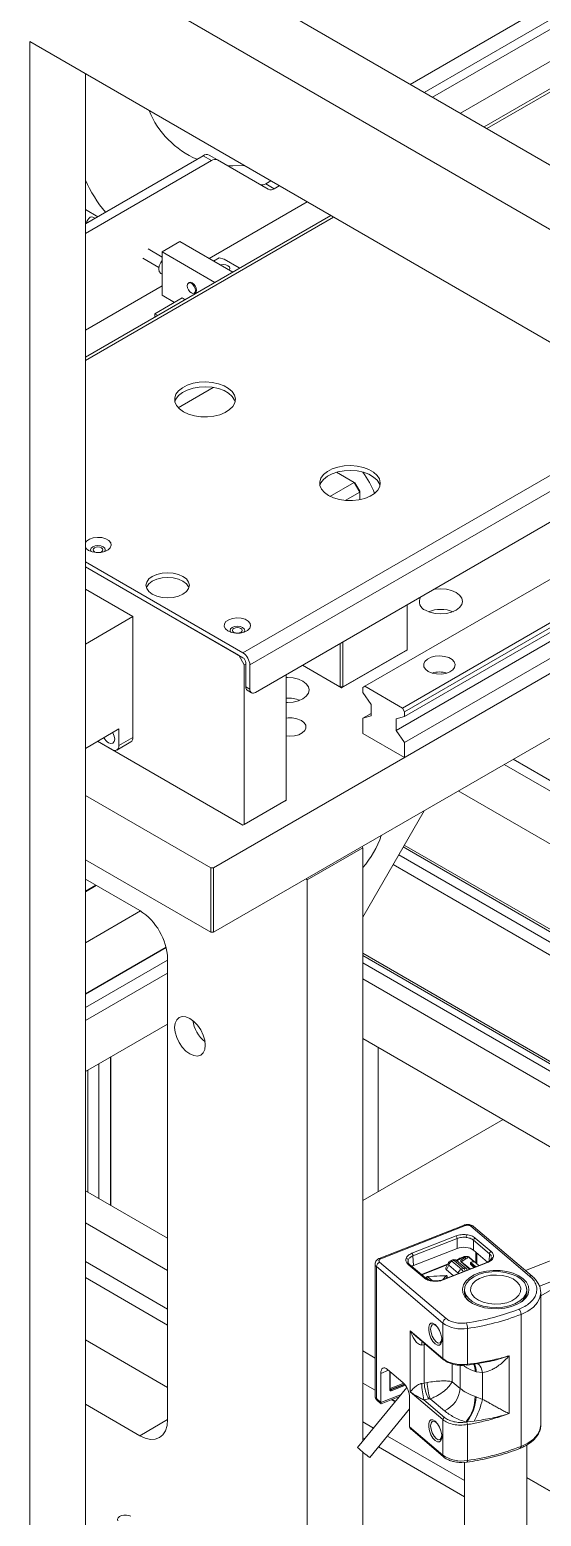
# Model space of a CAD drawing. Header units: millimetres. Extents: x 169 to 14583, y -399 to 10804.
# Drawn here: x 11412.1 to 11541.9, y 7166.1 to 7542.9 of the extents above; entities that cross this region are included whole.
import ezdxf

# ---------------------------------------------------------------- set-up
doc = ezdxf.new("R2010")
doc.units = ezdxf.units.MM
doc.header["$LTSCALE"] = 35

msp = doc.modelspace()

# ---------------------------------------------------------------- linework, layer by layer
at = {"color": 7, "linetype": 'Continuous', "lineweight": 18}
for p, q in [((11708.844, 7622.982), (11527.409, 7518.241)), ((11521.429, 7521.693), (11693.312, 7620.919)), ((11709.576, 7622.559), (11528.141, 7517.819)), ((11426.273, 7576.626), (11718.308, 7408.037)), ((11412.131, 7568.461), (11718.308, 7391.709)), ((11565.927, 7557.996), (11512.236, 7527)), ((11568.048, 7556.771), (11514.357, 7525.776)), ((11508.7, 7529.041), (11536.935, 7545.341)), ((11718.308, 7363.13), (11412.131, 7539.883)), ((11412.131, 7539.883), (11412.131, 7046.945)), ((11426.273, 7531.718), (11426.273, 7055.109)), ((11456.154, 7510.956), (11426.273, 7493.706)), ((11458.275, 7509.731), (11456.154, 7510.956)), ((11457.654, 7511.104), (11459.775, 7509.88)), ((11426.273, 7491.257), (11458.275, 7509.731)), ((11459.775, 7509.88), (11472.675, 7502.43)), ((11473.341, 7504.547), (11472.053, 7503.804)), ((11472.053, 7503.804), (11474.175, 7502.579)), ((11475.462, 7503.322), (11474.175, 7502.579)), ((11457.671, 7484.886), (11482.534, 7499.24)), ((11426.273, 7497.288), (11429.376, 7495.497)), ((11488.514, 7495.788), (11426.273, 7459.857)), ((11489.246, 7495.365), (11426.273, 7459.012)), ((11428.682, 7495.097), (11428.15, 7495.404)), ((11445.719, 7485.262), (11442.151, 7487.321)), ((11450.244, 7489.174), (11445.719, 7486.561)), ((11463.65, 7481.435), (11450.244, 7489.174)), ((11440.801, 7484.983), (11444.9, 7482.617)), ((11445.719, 7486.561), (11445.719, 7475.62)), ((11459.125, 7478.822), (11445.719, 7486.561)), ((11458.802, 7484.233), (11460.214, 7485.049)), ((11460.214, 7485.049), (11461.487, 7484.722)), ((11461.487, 7484.722), (11465.306, 7482.518)), ((11445.367, 7481.134), (11445.719, 7480.932)), ((11465.306, 7482.518), (11465.374, 7482.429)), ((11426.273, 7466.761), (11445.719, 7477.986)), ((11452.605, 7478.797), (11452.393, 7478.675)), ((11453.893, 7476.077), (11454.105, 7476.199)), ((11450.81, 7474.885), (11443.88, 7470.885)), ((11445.719, 7475.62), (11448.9, 7473.783)), ((11451.557, 7474.454), (11450.81, 7474.885)), ((11444.628, 7470.453), (11443.88, 7470.885)), ((11443.88, 7470.885), (11443.88, 7470.021)), ((11458.718, 7452.224), (11449.813, 7447.083)), ((11573.391, 7446.789), (11466.225, 7384.923)), ((11576.927, 7444.748), (11467.993, 7381.861)), ((11583.646, 7440.869), (11469.407, 7374.92)), ((11596.2, 7433.622), (11497.161, 7376.448)), ((11488.299, 7424.606), (11494.438, 7428.15)), ((11489.994, 7430.716), (11494.438, 7428.15)), ((11494.438, 7428.15), (11495.853, 7425.701)), ((11494.645, 7428.031), (11494.438, 7428.15)), ((11494.645, 7428.031), (11495.853, 7425.94)), ((11500.969, 7427.467), (11500.974, 7427.221)), ((11605.746, 7428.111), (11506.707, 7370.937)), ((11606.807, 7427.499), (11507.237, 7370.018)), ((11492.144, 7423.56), (11495.853, 7425.701)), ((11495.853, 7425.94), (11495.853, 7425.701)), ((11495.853, 7425.701), (11495.853, 7423.738)), ((11609.848, 7425.743), (11505.116, 7365.282)), ((11607.868, 7426.886), (11507.237, 7368.793)), ((11613.561, 7423.6), (11507.237, 7362.22)), ((11616.885, 7421.681), (11458.8, 7330.421)), ((11616.885, 7421.681), (11507.237, 7358.382)), ((11631.029, 7413.515), (11458.8, 7314.09)), ((11466.225, 7384.923), (11426.273, 7407.986)), ((11466.225, 7383.698), (11426.273, 7406.762)), ((11426.273, 7406.762), (11465.164, 7384.31)), ((11426.273, 7401.046), (11438.294, 7394.106)), ((11507.873, 7397.127), (11507.873, 7385.691)), ((11426.273, 7387.167), (11438.294, 7394.106)), ((11438.294, 7394.106), (11438.294, 7363.486)), ((11490.903, 7376.303), (11490.903, 7387.33)), ((11491.61, 7376.303), (11491.61, 7387.738)), ((11507.873, 7385.691), (11491.61, 7376.303)), ((11507.873, 7385.691), (11507.52, 7385.487)), ((11466.578, 7381.861), (11465.164, 7384.31)), ((11466.932, 7382.065), (11466.578, 7381.861)), ((11466.578, 7381.861), (11466.578, 7341.442)), ((11466.932, 7376.349), (11466.932, 7382.473)), ((11467.993, 7375.737), (11467.993, 7381.861)), ((11481.352, 7381.816), (11490.903, 7376.303)), ((11481.352, 7381.816), (11491.256, 7376.099)), ((11491.256, 7376.099), (11507.52, 7385.487)), ((11477.185, 7379.411), (11477.185, 7347.565)), ((11466.932, 7376.349), (11467.993, 7375.737)), ((11467.346, 7375.434), (11468.407, 7374.821)), ((11491.61, 7376.303), (11490.903, 7376.303)), ((11490.903, 7376.303), (11491.256, 7376.099)), ((11491.256, 7376.099), (11491.61, 7376.303)), ((11496.63, 7376.141), (11497.161, 7376.448)), ((11496.63, 7374.916), (11496.63, 7376.141)), ((11498.752, 7371.855), (11496.63, 7374.916)), ((11497.161, 7376.448), (11506.707, 7370.937)), ((11498.752, 7368.956), (11498.752, 7371.855)), ((11506.707, 7370.937), (11507.237, 7370.018)), ((11498.752, 7369.568), (11496.63, 7368.343)), ((11496.63, 7368.343), (11498.752, 7368.956)), ((11496.63, 7364.506), (11496.63, 7368.343)), ((11507.237, 7368.793), (11505.116, 7368.181)), ((11505.116, 7368.181), (11505.116, 7365.282)), ((11507.237, 7370.018), (11507.237, 7368.793)), ((11434.759, 7365.689), (11426.273, 7360.722)), ((11434.759, 7365.689), (11434.759, 7361.445)), ((11438.294, 7363.486), (11434.759, 7361.445)), ((11507.237, 7358.382), (11496.63, 7364.506)), ((11505.116, 7365.282), (11507.237, 7362.22)), ((11466.225, 7341.238), (11429.352, 7362.524)), ((11432.991, 7360.424), (11429.353, 7362.524)), ((11434.241, 7360.3), (11437.776, 7362.341)), ((11507.237, 7362.22), (11507.237, 7358.382)), ((11532.54, 7356.659), (11598.736, 7318.444)), ((11534.767, 7357.945), (11598.686, 7321.045)), ((11458.093, 7330.421), (11426.273, 7348.79)), ((11520.872, 7349.923), (11597.531, 7305.669)), ((11476.831, 7347.361), (11466.225, 7341.238)), ((11466.578, 7341.442), (11477.185, 7347.565)), ((11477.185, 7347.565), (11476.831, 7347.361)), ((11512.191, 7344.911), (11496.63, 7317.96)), ((11466.225, 7341.238), (11466.578, 7341.442)), ((11496.63, 7335.52), (11482.488, 7327.356)), ((11496.454, 7335.827), (11496.63, 7335.52)), ((11496.63, 7185.062), (11496.63, 7335.52)), ((11505.747, 7333.75), (11575.695, 7293.369)), ((11506.895, 7335.74), (11577.993, 7294.696)), ((11507.161, 7336.2), (11578.525, 7295.003)), ((11458.093, 7314.09), (11426.273, 7332.459)), ((11458.093, 7330.421), (11458.8, 7330.421)), ((11458.093, 7314.09), (11458.093, 7330.421)), ((11458.8, 7330.421), (11458.8, 7314.09)), ((11504.332, 7331.301), (11573.006, 7291.656)), ((11440.062, 7319.595), (11426.273, 7327.555)), ((11426.273, 7324.512), (11428.909, 7326.034)), ((11426.273, 7324.391), (11429.014, 7325.973)), ((11482.488, 7327.356), (11482.311, 7327.662)), ((11482.488, 7140.271), (11482.488, 7327.356)), ((11426.273, 7311.451), (11440.22, 7319.502)), ((11458.8, 7314.09), (11458.093, 7314.09)), ((11426.273, 7298.509), (11446.725, 7310.316)), ((11426.273, 7298.385), (11446.753, 7310.208)), ((11426.273, 7294.997), (11447.133, 7307.039)), ((11447.133, 7190.582), (11447.133, 7307.348)), ((11496.63, 7308.801), (11571.584, 7265.532)), ((11496.63, 7308.187), (11571.584, 7264.918)), ((11426.273, 7291.732), (11447.133, 7303.774)), ((11496.63, 7306.351), (11571.584, 7263.081)), ((11496.63, 7302.269), (11571.621, 7258.978)), ((11426.273, 7278.789), (11447.133, 7290.831)), ((11496.63, 7287.163), (11573.965, 7242.519)), ((11500.519, 7248.322), (11500.519, 7284.918)), ((11429.703, 7246.62), (11429.703, 7280.769)), ((11432.637, 7244.926), (11432.637, 7282.463)), ((11432.743, 7244.865), (11432.743, 7282.524)), ((11426.874, 7248.253), (11426.874, 7279.136)), ((11532.215, 7266.62), (11496.63, 7246.077)), ((11602.261, 7253.61), (11537.899, 7228.357)), ((11426.273, 7248.6), (11447.133, 7236.558)), ((11541.446, 7224.378), (11603.202, 7248.608)), ((11426.273, 7240.439), (11447.133, 7228.397)), ((11522.323, 7239.869), (11500.82, 7231.432)), ((11501.185, 7231.317), (11522.689, 7239.754)), ((11524.078, 7239.601), (11538.974, 7226.949)), ((11539.621, 7226.894), (11524.725, 7239.547)), ((11520.311, 7237.131), (11509.097, 7232.731)), ((11509.378, 7232.095), (11520.592, 7236.495)), ((11520.592, 7236.495), (11520.571, 7233.972)), ((11524.758, 7236.036), (11524.738, 7233.513)), ((11524.758, 7236.036), (11528.783, 7232.618)), ((11529.197, 7233.178), (11525.172, 7236.596)), ((11509.378, 7232.095), (11509.487, 7229.623)), ((11520.571, 7233.972), (11509.487, 7229.623)), ((11519.426, 7231.055), (11518.896, 7230.848)), ((11521.284, 7231.468), (11520.415, 7230.906)), ((11521.526, 7231.437), (11520.54, 7230.8)), ((11522.232, 7231.843), (11521.31, 7231.481)), ((11522.414, 7231.786), (11521.526, 7231.437)), ((11521.65, 7231.106), (11522.539, 7231.68)), ((11522.763, 7231.32), (11521.874, 7230.745)), ((11522.539, 7231.68), (11522.414, 7231.786)), ((11523.276, 7231.885), (11523.285, 7231.883)), ((11523.285, 7231.883), (11523.286, 7231.883)), ((11524.86, 7230.546), (11523.286, 7231.883)), ((11526.097, 7229.648), (11523.709, 7231.677)), ((11528.265, 7230.517), (11524.738, 7233.513)), ((11525.335, 7233.006), (11525.335, 7230.296)), ((11525.554, 7230.11), (11525.554, 7232.82)), ((11528.783, 7232.618), (11528.7, 7230.759)), ((11529.248, 7231.604), (11529.249, 7231.325)), ((11426.273, 7230.642), (11447.133, 7218.6)), ((11499.747, 7230.023), (11499.747, 7196.545)), ((11500.093, 7229.374), (11516.957, 7215.051)), ((11500.093, 7195.896), (11500.093, 7229.374)), ((11517.784, 7216.192), (11500.92, 7230.515)), ((11508.119, 7230.56), (11508.117, 7230.992)), ((11508.17, 7229.925), (11512.194, 7226.507)), ((11512.518, 7226.48), (11508.493, 7229.898)), ((11518.166, 7229.962), (11511.498, 7227.346)), ((11518.127, 7229.884), (11511.548, 7227.303)), ((11518.09, 7229.81), (11511.597, 7227.262)), ((11528.087, 7230.429), (11516.872, 7226.029)), ((11517.055, 7225.972), (11528.27, 7230.372)), ((11518.367, 7230.364), (11517.713, 7229.059)), ((11518.447, 7229.739), (11517.86, 7228.567)), ((11517.86, 7228.567), (11519.593, 7227.096)), ((11520.853, 7227.696), (11518.447, 7229.739)), ((11519.791, 7230.941), (11519.261, 7230.733)), ((11519.261, 7230.733), (11521.667, 7228.69)), ((11522.197, 7228.898), (11519.791, 7230.941)), ((11522.844, 7228.843), (11520.438, 7230.887)), ((11520.858, 7227.593), (11520.853, 7227.696)), ((11523.728, 7228.719), (11521.585, 7230.538)), ((11521.667, 7228.69), (11522.197, 7228.898)), ((11523.848, 7228.766), (11521.78, 7230.522)), ((11523.935, 7230.275), (11523.935, 7230.03)), ((11525.299, 7229.335), (11524.012, 7230.429)), ((11525.051, 7229.238), (11524.021, 7230.113)), ((11524.021, 7230.113), (11524.021, 7229.868)), ((11524.854, 7229.161), (11524.021, 7229.868)), ((11555.61, 7229.935), (11541.79, 7221.957)), ((11426.273, 7226.559), (11447.133, 7214.517)), ((11512.758, 7226.58), (11512.758, 7226.416)), ((11512.809, 7226.482), (11512.809, 7226.319)), ((11513.375, 7226.002), (11512.809, 7226.482)), ((11517.766, 7227.08), (11513.045, 7226.88)), ((11517.779, 7227.025), (11513.058, 7226.825)), ((11513.058, 7226.825), (11514.287, 7225.781)), ((11516.981, 7226.072), (11517.779, 7227.025)), ((11518.049, 7226.705), (11517.782, 7226.386)), ((11517.986, 7226.466), (11518.049, 7226.541)), ((11518.049, 7226.541), (11518.049, 7226.705)), ((11518.079, 7226.617), (11518.079, 7226.78)), ((11522.459, 7223.534), (11522.459, 7222.439)), ((11538.259, 7222.439), (11538.259, 7223.534)), ((11541.79, 7189.247), (11541.79, 7222.725)), ((11536.81, 7183.778), (11536.81, 7217.256)), ((11516.957, 7206.055), (11508.684, 7213.081)), ((11508.684, 7213.081), (11508.684, 7197.595)), ((11515.266, 7214.346), (11515.642, 7213.952)), ((11516.957, 7215.051), (11516.957, 7206.055)), ((11523.182, 7213.688), (11523.182, 7204.592)), ((11426.273, 7210.787), (11447.133, 7198.745)), ((11510.406, 7211.476), (11517.047, 7205.836)), ((11512.226, 7209.544), (11511.598, 7209.485)), ((11512.254, 7209.907), (11512.226, 7209.544)), ((11512.608, 7209.606), (11512.226, 7209.544)), ((11512.226, 7199.839), (11512.226, 7209.544)), ((11496.63, 7207.984), (11499.747, 7206.184)), ((11517.071, 7205.818), (11517.046, 7205.836)), ((11519.31, 7204.718), (11519.31, 7200.189)), ((11524.931, 7204.632), (11528.161, 7205.23)), ((11533.787, 7206.75), (11533.787, 7192.093)), ((11503.19, 7203.064), (11501.217, 7202.29)), ((11501.217, 7202.29), (11501.217, 7194.941)), ((11506.839, 7199.965), (11502.904, 7203.307)), ((11503.533, 7198.054), (11503.533, 7202.773)), ((11503.621, 7198.15), (11503.621, 7202.698)), ((11521.332, 7204.339), (11521.332, 7198.472)), ((11522.763, 7204.429), (11523.051, 7204.445)), ((11523.127, 7204.378), (11524.923, 7204.622)), ((11525.395, 7202.701), (11525.15, 7202.782)), ((11527.043, 7202.509), (11525.395, 7202.701)), ((11527.043, 7202.509), (11527.043, 7195.692)), ((11507.804, 7198.703), (11495.334, 7183.48)), ((11496.63, 7199.823), (11499.747, 7198.023)), ((11507.038, 7199.778), (11503.621, 7198.438)), ((11507.239, 7199.555), (11503.695, 7198.164)), ((11503.695, 7198.164), (11503.752, 7198.116)), ((11507.282, 7199.502), (11503.752, 7198.116)), ((11507.458, 7199.268), (11503.864, 7197.858)), ((11508.684, 7197.595), (11516.957, 7190.568)), ((11511.598, 7199.711), (11512.226, 7199.839)), ((11512.226, 7199.839), (11512.967, 7199.981)), ((11519.31, 7200.189), (11521.332, 7198.472)), ((11426.273, 7194.459), (11440.062, 7186.499)), ((11501.217, 7194.941), (11500.093, 7195.896)), ((11500.273, 7195.458), (11501.275, 7194.607)), ((11506.383, 7196.968), (11501.217, 7194.941)), ((11501.31, 7194.601), (11505.928, 7196.413)), ((11503.909, 7195.621), (11504.839, 7195.084)), ((11504.06, 7195.68), (11504.921, 7195.183)), ((11508.525, 7188.734), (11508.525, 7196.083)), ((11513.374, 7195.805), (11512.117, 7195.583)), ((11517.356, 7191.133), (11512.117, 7195.583)), ((11513.744, 7195.881), (11513.374, 7195.805)), ((11517.341, 7192.826), (11513.744, 7195.881)), ((11525.15, 7196.456), (11525.395, 7196.374)), ((11525.395, 7196.374), (11527.043, 7195.692)), ((11440.062, 7186.499), (11447.133, 7190.581)), ((11496.63, 7190.026), (11499.391, 7188.432)), ((11498.429, 7180.945), (11508.525, 7193.271)), ((11508.35, 7193.057), (11508.525, 7192.956)), ((11508.431, 7193.157), (11508.525, 7193.103)), ((11515.266, 7189.849), (11515.642, 7189.456)), ((11516.957, 7190.568), (11516.957, 7181.572)), ((11523.051, 7189.973), (11522.763, 7189.943)), ((11524.931, 7190.209), (11523.051, 7189.973)), ((11496.63, 7185.943), (11497.12, 7185.66)), ((11502.901, 7186.406), (11522.459, 7175.115)), ((11516.957, 7181.572), (11508.525, 7188.734)), ((11508.827, 7188.193), (11517.136, 7181.135)), ((11523.182, 7180.209), (11523.182, 7189.305)), ((11496.63, 7132.107), (11496.63, 7182.369)), ((11500.631, 7183.634), (11522.459, 7171.032)), ((11538.259, 7127.624), (11538.259, 7184.141)), ((11521.754, 7179.684), (11523.079, 7179.781)), ((11522.459, 7179.735), (11522.459, 7127.632)), ((11538.259, 7175.937), (11645.123, 7114.246)), ((11538.259, 7175.791), (11718.308, 7071.851))]:
    msp.add_line(p, q, dxfattribs=at)
at = {"color": 7, "linetype": 'Continuous', "lineweight": 18, "flags": 128}
for points in [[(11462.38, 7508.375), (11463.681, 7508.351), (11466.485, 7508.505)], [(11428.15, 7495.404), (11427.841, 7495.464), (11427.475, 7495.337)], [(11445.719, 7484.42), (11445.367, 7483.906), (11444.999, 7483.058), (11444.87, 7482.233), (11444.999, 7481.558), (11445.367, 7481.135), (11445.367, 7481.134)], [(11462.742, 7481.959), (11462.799, 7482.031), (11462.925, 7482.395), (11462.799, 7482.76), (11462.442, 7483.069), (11461.906, 7483.275), (11461.275, 7483.348), (11460.644, 7483.275), (11460.519, 7483.242)], [(11453.143, 7478.601), (11453.549, 7478.273), (11453.893, 7477.809), (11454.123, 7477.279), (11454.204, 7476.764), (11454.123, 7476.341), (11453.893, 7476.077), (11453.549, 7476.01), (11453.143, 7476.151), (11452.737, 7476.479), (11452.393, 7476.943), (11452.163, 7477.473), (11452.083, 7477.988), (11452.163, 7478.41), (11452.393, 7478.675), (11452.737, 7478.742), (11453.143, 7478.601)], [(11453.355, 7478.723), (11452.95, 7478.864), (11452.605, 7478.797)], [(11454.105, 7476.199), (11454.105, 7476.199), (11454.335, 7476.464), (11454.416, 7476.886), (11454.335, 7477.401), (11454.105, 7477.931), (11453.761, 7478.396), (11453.355, 7478.723)], [(11451.163, 7446.031), (11452.461, 7445.429), (11453.953, 7445.002), (11455.569, 7444.77), (11457.233, 7444.744), (11458.868, 7444.925), (11460.398, 7445.305), (11461.75, 7445.865), (11462.862, 7446.581), (11463.681, 7447.418), (11464.17, 7448.337), (11464.305, 7449.295), (11464.081, 7450.247), (11463.506, 7451.149), (11462.61, 7451.959), (11461.432, 7452.639), (11460.029, 7453.156), (11458.466, 7453.488), (11456.817, 7453.618), (11455.157, 7453.54), (11453.565, 7453.258), (11452.116, 7452.784), (11450.877, 7452.143), (11449.905, 7451.362), (11449.247, 7450.479), (11448.934, 7449.535), (11448.979, 7448.574), (11449.38, 7447.641), (11450.12, 7446.78), (11451.163, 7446.031)], [(11464.235, 7448.562), (11464.081, 7449.022), (11463.506, 7449.924), (11462.61, 7450.734), (11461.432, 7451.414), (11460.029, 7451.932), (11458.466, 7452.263), (11456.817, 7452.393), (11455.157, 7452.315), (11453.565, 7452.033), (11452.116, 7451.56), (11450.877, 7450.918), (11449.905, 7450.137), (11449.247, 7449.254), (11448.982, 7448.562)], [(11487.933, 7424.804), (11489.231, 7424.202), (11490.722, 7423.775), (11492.338, 7423.543), (11494.003, 7423.517), (11495.638, 7423.698), (11497.167, 7424.078), (11498.52, 7424.639), (11499.632, 7425.354), (11500.451, 7426.191), (11500.94, 7427.11), (11501.075, 7428.068), (11500.85, 7429.02), (11500.276, 7429.923), (11499.379, 7430.732), (11498.202, 7431.412), (11496.799, 7431.93), (11495.236, 7432.261), (11493.586, 7432.391), (11491.927, 7432.313), (11490.335, 7432.031), (11488.886, 7431.558), (11487.646, 7430.916), (11486.675, 7430.135), (11486.017, 7429.252), (11485.703, 7428.308), (11485.748, 7427.347), (11486.15, 7426.415), (11486.89, 7425.554), (11487.933, 7424.804)], [(11501.004, 7427.335), (11500.85, 7427.796), (11500.276, 7428.698), (11499.379, 7429.508), (11498.202, 7430.187), (11496.799, 7430.705), (11495.236, 7431.036), (11493.586, 7431.166), (11491.927, 7431.088), (11490.335, 7430.806), (11488.886, 7430.333), (11487.646, 7429.691), (11486.675, 7428.91), (11486.017, 7428.027), (11485.751, 7427.335)], [(11427.079, 7410.901), (11427.98, 7410.53), (11429.04, 7410.348), (11430.145, 7410.374), (11431.175, 7410.606), (11432.019, 7411.019), (11432.585, 7411.567), (11432.812, 7412.192), (11432.676, 7412.826), (11432.19, 7413.4), (11431.408, 7413.851), (11430.414, 7414.132), (11429.316, 7414.211), (11428.234, 7414.08), (11427.284, 7413.753), (11426.569, 7413.265), (11426.273, 7412.896)], [(11431.142, 7410.595), (11431.174, 7410.637), (11431.315, 7411.048), (11431.174, 7411.459), (11430.77, 7411.807), (11430.167, 7412.04), (11429.455, 7412.121), (11428.743, 7412.04), (11428.14, 7411.807), (11427.737, 7411.459), (11427.595, 7411.048), (11427.737, 7410.637), (11427.769, 7410.595)], [(11426.273, 7411.65), (11426.437, 7411.421), (11427.079, 7410.901)], [(11429.67, 7410.337), (11429.934, 7410.381), (11430.339, 7410.537), (11430.61, 7410.772), (11430.705, 7411.048), (11430.61, 7411.324), (11430.339, 7411.558), (11429.934, 7411.714), (11429.455, 7411.769), (11428.977, 7411.714), (11428.571, 7411.558), (11428.3, 7411.324), (11428.205, 7411.048), (11428.3, 7410.772), (11428.571, 7410.537), (11428.571, 7410.537)], [(11428.571, 7410.537), (11428.977, 7410.381), (11429.241, 7410.337)], [(11443.244, 7399.822), (11444.383, 7399.318), (11445.709, 7399.001), (11447.133, 7398.892), (11448.556, 7399.001), (11449.883, 7399.318), (11451.022, 7399.822), (11451.896, 7400.48), (11452.445, 7401.246), (11452.633, 7402.067), (11452.445, 7402.889), (11451.896, 7403.655), (11451.022, 7404.313), (11449.883, 7404.817), (11448.556, 7405.134), (11447.133, 7405.243), (11445.709, 7405.134), (11444.383, 7404.817), (11443.244, 7404.313), (11442.37, 7403.655), (11441.82, 7402.889), (11441.633, 7402.067), (11441.82, 7401.246), (11442.37, 7400.48), (11443.244, 7399.822)], [(11452.53, 7401.455), (11452.445, 7401.664), (11451.896, 7402.43), (11451.022, 7403.088), (11449.883, 7403.592), (11448.556, 7403.91), (11447.133, 7404.018), (11445.709, 7403.91), (11444.383, 7403.592), (11443.244, 7403.088), (11442.37, 7402.43), (11441.82, 7401.664), (11441.736, 7401.455)], [(11452.53, 7401.455), (11452.445, 7401.664), (11451.896, 7402.43), (11451.022, 7403.088), (11449.883, 7403.592), (11448.556, 7403.91), (11447.133, 7404.018), (11445.709, 7403.91), (11444.383, 7403.592), (11443.244, 7403.088), (11442.37, 7402.43), (11441.82, 7401.664), (11441.736, 7401.455)], [(11512.54, 7395.733), (11513.679, 7395.229), (11515.006, 7394.911), (11516.429, 7394.803), (11517.853, 7394.911), (11519.179, 7395.229), (11520.318, 7395.733), (11521.192, 7396.391), (11521.742, 7397.157), (11521.929, 7397.978), (11521.742, 7398.8), (11521.192, 7399.566), (11520.318, 7400.223), (11519.179, 7400.728), (11517.853, 7401.045), (11516.429, 7401.153), (11515.006, 7401.045), (11514.499, 7400.951)], [(11462.435, 7390.491), (11463.335, 7390.12), (11464.395, 7389.938), (11465.5, 7389.964), (11466.53, 7390.196), (11467.375, 7390.609), (11467.941, 7391.157), (11468.168, 7391.782), (11468.031, 7392.416), (11467.545, 7392.989), (11466.763, 7393.441), (11465.769, 7393.721), (11464.672, 7393.8), (11463.589, 7393.669), (11462.639, 7393.342), (11461.924, 7392.855), (11461.522, 7392.26), (11461.476, 7391.622), (11461.792, 7391.01), (11462.435, 7390.491)], [(11466.497, 7390.185), (11466.529, 7390.227), (11466.671, 7390.638), (11466.529, 7391.048), (11466.126, 7391.397), (11465.522, 7391.63), (11464.811, 7391.711), (11464.099, 7391.63), (11463.495, 7391.397), (11463.092, 7391.048), (11462.951, 7390.638), (11463.092, 7390.227), (11463.124, 7390.185)], [(11465.025, 7389.927), (11465.289, 7389.971), (11465.694, 7390.127), (11465.965, 7390.361), (11466.061, 7390.638), (11465.965, 7390.914), (11465.694, 7391.148), (11465.289, 7391.304), (11464.811, 7391.359), (11464.332, 7391.304), (11463.927, 7391.148), (11463.656, 7390.914), (11463.561, 7390.638), (11463.656, 7390.361), (11463.927, 7390.127), (11463.927, 7390.127)], [(11463.927, 7390.127), (11464.332, 7389.971), (11464.596, 7389.927)], [(11513.247, 7380.223), (11514.207, 7379.815), (11515.332, 7379.587), (11516.524, 7379.562), (11517.675, 7379.74), (11518.685, 7380.106), (11519.463, 7380.628), (11519.939, 7381.259), (11520.073, 7381.943), (11519.851, 7382.619), (11519.294, 7383.227), (11518.451, 7383.714), (11517.397, 7384.036), (11516.225, 7384.164), (11515.041, 7384.087), (11513.948, 7383.811), (11513.044, 7383.362), (11512.41, 7382.78), (11512.101, 7382.115), (11512.146, 7381.427), (11512.539, 7380.777), (11513.247, 7380.223)], [(11477.185, 7372.359), (11477.538, 7372.352), (11478.962, 7372.46), (11480.288, 7372.777), (11481.428, 7373.282), (11482.302, 7373.94), (11482.851, 7374.705), (11483.038, 7375.527), (11482.851, 7376.349), (11482.302, 7377.115), (11481.428, 7377.772), (11480.288, 7378.277), (11478.962, 7378.594), (11477.538, 7378.702), (11477.185, 7378.696)], [(11481.074, 7367.771), (11481.782, 7367.217), (11482.176, 7366.568), (11482.22, 7365.88), (11481.912, 7365.215), (11481.277, 7364.632), (11480.374, 7364.183), (11479.281, 7363.908), (11478.096, 7363.831), (11477.185, 7363.912)], [(11432.116, 7362.143), (11432.725, 7361.931), (11433.241, 7362.031), (11433.586, 7362.428), (11433.707, 7363.062), (11433.586, 7363.834), (11433.241, 7364.63), (11433.165, 7364.756)], [(11448.901, 7289.996), (11449.033, 7288.758), (11449.422, 7287.45), (11450.04, 7286.163), (11450.845, 7284.985), (11451.783, 7283.994), (11452.79, 7283.26), (11453.796, 7282.832), (11454.734, 7282.739), (11455.54, 7282.988), (11456.158, 7283.561), (11456.546, 7284.42), (11456.679, 7285.506), (11456.546, 7286.745), (11456.158, 7288.052), (11455.54, 7289.339), (11454.734, 7290.518), (11453.796, 7291.508), (11452.79, 7292.242), (11451.783, 7292.67), (11450.845, 7292.763), (11450.04, 7292.514), (11449.422, 7291.941), (11449.033, 7291.082), (11448.901, 7289.996)], [(11520.853, 7227.696), (11520.976, 7227.669), (11521.03, 7227.66)], [(11537.348, 7226.276), (11538.183, 7225.377), (11538.676, 7224.398), (11538.805, 7223.381), (11538.566, 7222.371), (11537.967, 7221.411), (11537.036, 7220.544), (11535.814, 7219.808), (11534.353, 7219.235), (11532.717, 7218.85), (11530.979, 7218.669), (11529.213, 7218.701), (11527.497, 7218.944), (11525.907, 7219.388), (11524.511, 7220.013), (11523.371, 7220.792), (11522.536, 7221.691), (11522.043, 7222.67), (11521.913, 7223.687), (11522.153, 7224.697), (11522.751, 7225.657), (11523.682, 7226.524), (11524.905, 7227.26), (11526.366, 7227.833), (11528.002, 7228.218), (11529.74, 7228.399), (11531.506, 7228.367), (11533.221, 7228.124), (11534.812, 7227.68), (11536.208, 7227.055), (11537.348, 7226.276)], [(11533.8, 7219.429), (11535.248, 7219.952), (11536.468, 7220.642), (11537.402, 7221.468), (11538.007, 7222.39), (11538.254, 7223.366), (11538.132, 7224.349), (11537.647, 7225.295), (11536.82, 7226.158), (11535.692, 7226.899), (11534.315, 7227.482), (11532.752, 7227.88), (11531.078, 7228.076), (11529.37, 7228.059), (11527.708, 7227.83), (11526.17, 7227.4), (11524.828, 7226.79), (11523.745, 7226.028), (11522.971, 7225.148), (11522.542, 7224.194), (11522.48, 7223.208), (11522.785, 7222.238), (11523.445, 7221.328), (11524.428, 7220.522), (11525.688, 7219.856), (11527.167, 7219.362), (11528.795, 7219.064), (11530.496, 7218.974), (11532.191, 7219.098), (11533.8, 7219.429)], [(11514.487, 7225.747), (11514.483, 7225.747), (11514.468, 7225.734), (11514.45, 7225.705), (11514.433, 7225.658)], [(11518.049, 7226.705), (11518.074, 7226.748), (11518.079, 7226.78)], [(11518.079, 7226.617), (11518.074, 7226.584), (11518.049, 7226.541)], [(11533.147, 7220.208), (11534.444, 7220.69), (11535.505, 7221.337), (11536.266, 7222.112), (11536.684, 7222.969), (11536.735, 7223.859), (11536.414, 7224.73), (11535.743, 7225.532), (11534.758, 7226.218), (11533.517, 7226.747), (11532.093, 7227.09), (11530.569, 7227.227), (11529.032, 7227.148), (11527.572, 7226.86), (11526.274, 7226.378), (11525.214, 7225.731), (11524.453, 7224.956), (11524.035, 7224.099), (11523.984, 7223.209), (11524.304, 7222.337), (11524.976, 7221.536), (11525.961, 7220.85), (11527.201, 7220.32), (11528.625, 7219.977), (11530.15, 7219.841), (11531.687, 7219.92), (11533.147, 7220.208)], [(11536.81, 7217.256), (11538.527, 7218.092), (11539.93, 7219.105), (11540.965, 7220.256), (11541.593, 7221.501), (11541.79, 7222.725)], [(11541.79, 7222.725), (11541.789, 7222.792), (11541.782, 7222.964)], [(11515.017, 7214.656), (11515.594, 7214.019), (11516.101, 7213.163), (11516.478, 7212.191), (11516.678, 7211.222), (11516.678, 7210.371), (11516.478, 7209.742), (11516.101, 7209.41), (11515.594, 7209.415), (11515.017, 7209.757), (11514.441, 7210.395), (11513.933, 7211.251), (11513.557, 7212.223), (11513.357, 7213.192), (11513.357, 7214.043), (11513.557, 7214.672), (11513.933, 7215.004), (11514.441, 7214.999), (11515.017, 7214.656)], [(11516.662, 7211.352), (11516.671, 7211.111), (11516.564, 7210.42), (11516.26, 7210.017), (11515.804, 7209.962), (11515.266, 7210.263), (11514.728, 7210.875), (11514.272, 7211.705), (11513.968, 7212.626), (11513.861, 7213.498), (11513.968, 7214.188), (11514.272, 7214.592), (11514.728, 7214.647), (11515.266, 7214.346), (11515.266, 7214.346)], [(11527.043, 7202.509), (11526.872, 7203.134), (11526.662, 7203.676), (11526.419, 7204.123), (11526.148, 7204.463), (11525.856, 7204.688), (11525.551, 7204.793), (11525.486, 7204.799)], [(11502.904, 7203.307), (11502.575, 7203.54), (11502.258, 7203.669), (11501.967, 7203.69), (11501.711, 7203.603), (11501.502, 7203.409), (11501.346, 7203.118), (11501.25, 7202.74), (11501.217, 7202.29)], [(11523.182, 7204.592), (11523.177, 7204.52), (11523.168, 7204.461), (11523.155, 7204.416), (11523.138, 7204.387), (11523.119, 7204.375), (11523.097, 7204.382), (11523.074, 7204.405), (11523.051, 7204.445)], [(11447.133, 7190.582), (11446.997, 7189.068), (11446.595, 7187.768), (11445.941, 7186.734), (11445.062, 7186.004), (11443.99, 7185.607), (11442.768, 7185.558), (11441.441, 7185.86), (11440.062, 7186.499)], [(11515.017, 7190.16), (11515.594, 7189.523), (11516.101, 7188.666), (11516.478, 7187.695), (11516.678, 7186.725), (11516.678, 7185.875), (11516.478, 7185.245), (11516.101, 7184.913), (11515.594, 7184.919), (11515.017, 7185.261), (11514.441, 7185.899), (11513.933, 7186.755), (11513.557, 7187.726), (11513.357, 7188.696), (11513.357, 7189.547), (11513.557, 7190.176), (11513.933, 7190.508), (11514.441, 7190.502), (11515.017, 7190.16)], [(11516.662, 7186.856), (11516.671, 7186.615), (11516.564, 7185.924), (11516.26, 7185.521), (11515.804, 7185.465), (11515.266, 7185.767), (11514.728, 7186.379), (11514.272, 7187.209), (11513.968, 7188.13), (11513.861, 7189.002), (11513.968, 7189.692), (11514.272, 7190.096), (11514.728, 7190.151), (11515.266, 7189.849), (11515.266, 7189.849)], [(11541.79, 7189.247), (11541.593, 7188.022), (11540.965, 7186.777), (11539.93, 7185.627), (11538.527, 7184.614), (11536.81, 7183.778)], [(11437.81, 7166.063), (11437.28, 7166.282), (11436.657, 7166.392), (11436.006, 7166.379), (11435.396, 7166.247), (11434.892, 7166.008), (11434.548, 7165.689), (11434.4, 7165.322), (11434.464, 7164.948)]]:
    msp.add_lwpolyline(points, dxfattribs=at)
at = {"color": 7, "linetype": 'Continuous', "lineweight": 18}
for centre, radius, start, end in [((11463.633, 7531.101), 22.93, 202.30711, 246.71046), ((11457.032, 7509.729), 1.509, 65.68605, 125.61817), ((11459.154, 7508.505), 1.509, 65.68605, 125.61817), ((11460.201, 7520.225), 37.291, 204.51972, 219.26267), ((11471.174, 7505.03), 1.509, 245.68605, 305.61817), ((11473.296, 7503.805), 1.509, 245.68605, 305.61817), ((11428.62, 7493.567), 2.108, 122.87742, 172.12952), ((11475.771, 7415.742), 25.723, 21.94262, 35.6701), ((11513.353, 7397.954), 2.365, 151.23202, 249.91286), ((11516.429, 7387.246), 8.7, 68.9509, 111.0491), ((11464.154, 7381.686), 3.842, 2.60548, 57.39452), ((11465.397, 7382.403), 1.537, 2.60548, 57.39452), ((11516.076, 7373.492), 6.594, 73.5275, 106.4725), ((11467.912, 7376.241), 0.986, 173.70115, 234.98667), ((11468.855, 7375.597), 0.873, 170.78596, 309.20329), ((11477.588, 7364.831), 8.648, 69.1744, 92.67476), ((11478.242, 7362.253), 6.203, 62.83197, 99.80949), ((11433.96, 7365.019), 3.417, 207.41753, 237.34167), ((11437.069, 7363.351), 1.232, 305.01333, 6.29885), ((11433.681, 7361.27), 1.092, 230.79671, 9.21404), ((11478.937, 7346.139), 23.618, 318.51758, 341.49687), ((11431.781, 7306.649), 15.368, 2.60548, 57.39452), ((11462.082, 7293.115), 8.698, 188.93214, 231.06248), ((11522.412, 7239.51), 0.369, 41.37433, 103.85248), ((11524.357, 7239.049), 0.619, 53.57016, 116.82867), ((11519.655, 7236.461), 0.938, 2.07364, 45.57953), ((11525.447, 7236.753), 2.607, 164.59482, 179.64932), ((11525.425, 7235.977), 0.67, 112.2497, 174.85984), ((11500.908, 7231.073), 0.37, 41.40806, 103.59918), ((11507.598, 7230.915), 0.525, 8.40747, 86.91647), ((11508.44, 7232.061), 0.938, 2.07364, 45.57953), ((11519.791, 7230.124), 1, 49.65612, 111.42298), ((11519.515, 7230.699), 0.367, 41.18528, 104.04153), ((11521.783, 7230.803), 0.33, 113.69456, 233.24899), ((11521.435, 7230.722), 0.44, 3.02228, 60.66403), ((11522.276, 7231.664), 0.185, 41.37433, 103.85248), ((11523.012, 7230.384), 1.524, 79.99844, 113.08547), ((11522.323, 7231.296), 0.44, 3.02228, 60.66403), ((11523.088, 7230.938), 0.965, 49.98168, 78.20232), ((11529.45, 7232.558), 0.67, 112.2497, 174.85984), ((11529.651, 7231.268), 0.406, 77.3177, 171.967), ((11500.587, 7230.054), 0.84, 182.14026, 234.00596), ((11501.422, 7229.281), 1.332, 112.13559, 175.99328), ((11508.308, 7229.643), 0.315, 52.82288, 116.15017), ((11518.951, 7230.121), 0.632, 157.3562, 217.17001), ((11519.261, 7229.917), 1, 111.42298, 153.40644), ((11519.791, 7229.468), 1.371, 112.73473, 168.6205), ((11518.981, 7230.477), 0.38, 42.37851, 102.8483), ((11520.07, 7230.386), 0.621, 53.68323, 116.7156), ((11522.197, 7227.425), 1.371, 112.73473, 168.6205), ((11521.669, 7230.373), 0.186, 53.57016, 116.82867), ((11520.531, 7227.479), 1.661, 20.95903, 46.82182), ((11521.98, 7230.537), 0.233, 116.98151, 176.4596), ((11522.476, 7228.343), 0.621, 53.68323, 116.7156), ((11521.06, 7227.687), 1.661, 20.95903, 46.82182), ((11522.197, 7228.081), 1, 23.38847, 49.65612), ((11524.145, 7230.038), 0.21, 182.10184, 234.00843), ((11524.133, 7230.274), 0.197, 128.20126, 235.23275), ((11524.585, 7229.141), 1.431, 78.95751, 107.56217), ((11528.131, 7230.249), 0.185, 41.51495, 103.71186), ((11512.333, 7226.222), 0.317, 54.21653, 116.05839), ((11513.058, 7226.58), 0.3, 92.42885, 180), ((11512.883, 7226.584), 0.126, 182.02127, 234.089), ((11512.883, 7226.421), 0.126, 182.02127, 234.089), ((11513.208, 7226.455), 0.4, 112.13559, 175.99328), ((11512.969, 7226.833), 0.0887, 354.59392, 31.54382), ((11516.916, 7225.849), 0.185, 41.49067, 103.89665), ((11517.779, 7226.78), 0.3, 0, 92.42885), ((11517.691, 7227.033), 0.0887, 354.59392, 31.54382), ((11517.686, 7226.673), 0.364, 5.0268, 75.24773), ((11525.973, 7223.261), 3.552, 166.80691, 244.82914), ((11534.615, 7223.314), 3.668, 295.11069, 11.90661), ((11539.253, 7226.38), 0.634, 54.84014, 116.08338), ((11518.286, 7214.958), 1.332, 112.13559, 175.99328), ((11514.63, 7274.151), 61.065, 278.05118, 291.29842), ((11534.952, 7217.212), 1.859, 1.38562, 46.00017), ((11521.69, 7221.769), 8.218, 234.83631, 280.46597), ((11519.182, 7213.682), 4.001, 0.08715, 20.21145), ((11517.653, 7209.373), 6.056, 170.31579, 178.94019), ((11517.232, 7206.04), 0.276, 176.94957, 227.61082), ((11521.763, 7203.033), 3.396, 355.75348, 26.68002), ((11522.302, 7202.918), 3.101, 355.98406, 33.50625), ((11503.507, 7198.167), 0.115, 283.27062, 351.67975), ((11503.91, 7198.396), 0.316, 203.80611, 227.23492), ((11503.696, 7198.227), 0.124, 233.38884, 296.84218), ((11503.634, 7198.309), 0.157, 265.69549, 292.88166), ((11503.49, 7197.849), 0.375, 1.35103, 45.60975), ((11502.909, 7195.951), 5.618, 1.35103, 45.60975), ((11535.734, 7200.649), 24.154, 182.2261, 192.10738), ((11521.396, 7200.267), 9.179, 182.67144, 209.08398), ((11527.292, 7200.573), 14.338, 182.36958, 199.10285), ((11514.681, 7198.94), 6.667, 293.51282, 355.97776), ((11500.587, 7196.576), 0.84, 182.10184, 234.00843), ((11500.643, 7195.866), 0.551, 176.88715, 227.75381), ((11514.997, 7196.483), 10.153, 319.89998, 359.84681), ((11514.244, 7196.828), 11.161, 322.10103, 357.66854), ((11500.221, 7202.876), 27.767, 332.85787, 345.0057), ((11517.622, 7190.522), 0.667, 113.51282, 175.97776), ((11520.912, 7189.205), 2.273, 2.53339, 19.75295), ((11519.434, 7209.745), 35.646, 227.46123, 233.894), ((11514.63, 7240.673), 61.065, 278.05118, 291.29842), ((11536.366, 7183.702), 0.451, 302.88963, 9.68013), ((11517.506, 7181.542), 0.55, 176.87079, 228.10857), ((11521.69, 7188.291), 8.218, 234.83631, 280.46597), ((11522.675, 7180.102), 0.518, 321.49483, 11.93805)]:
    msp.add_arc(centre, radius, start, end, dxfattribs=at)
for centre, major_axis, ratio, start_param, end_param in [((11522.257, 7232.538), (3, 0.001), 0.5776556, 0.5970331, 2.1671442), ((11521.526, 7231.029), (-0.229, 0.446), 0.5382888, 5.5219292, 6.3658551), ((11522.539, 7230.047), (1.012, 1.751), 0.5651619, 0.2481263, 0.796475), ((11511.176, 7228.19), (3.002, -0.001), 0.57692, 2.1683338, 2.3539038), ((11518.736, 7228.867), (1.059, -0.056), 0.5535506, 2.9044319, 3.7693038), ((11501.482, 7195.743), (0.191, 1.144), 0.1608114, 2.3739719, 3.2374782), ((11509.914, 7188.581), (1.383, -0.23), 0.577199, 3.2374782, 3.9092134)]:
    msp.add_ellipse(centre, major_axis=major_axis, ratio=ratio, start_param=start_param, end_param=end_param, dxfattribs=at)
for points, knots in [([(11523.251, 7240.038), (11522.981, 7240.021), (11522.657, 7240.001), (11522.373, 7239.884), (11522.326, 7239.864)], [0, 0, 0, 0, 0.8336288, 1, 1, 1, 1]), ([(11522.689, 7239.754), (11522.8, 7239.789), (11522.972, 7239.842), (11523.235, 7239.858), (11523.439, 7239.848), (11523.636, 7239.814), (11523.87, 7239.743), (11523.996, 7239.657), (11524.078, 7239.601)], [0, 0, 0, 0, 0.239443, 0.3695502, 0.4999998, 0.6301073, 0.760557, 1, 1, 1, 1]), ([(11524.707, 7239.528), (11524.655, 7239.582), (11524.504, 7239.738), (11524.145, 7239.891), (11523.708, 7240.018), (11523.393, 7240.031), (11523.251, 7240.038)], [0, 0, 0, 0, 0.14782, 0.423679, 0.7389857, 1, 1, 1, 1]), ([(11522.934, 7237.445), (11522.47, 7237.468), (11521.542, 7237.514), (11520.721, 7237.259), (11520.311, 7237.131)], [0, 0, 0, 0, 0.4999537, 1, 1, 1, 1]), ([(11520.592, 7236.495), (11520.768, 7236.556), (11521.115, 7236.676), (11521.875, 7236.812), (11522.457, 7236.786), (11522.84, 7236.769)], [0, 0, 0, 0, 0.2608596, 0.5148415, 1, 1, 1, 1]), ([(11522.84, 7236.769), (11523.207, 7236.703), (11523.766, 7236.604), (11524.387, 7236.316), (11524.633, 7236.13), (11524.758, 7236.036)], [0, 0, 0, 0, 0.4851585, 0.7391404, 1, 1, 1, 1]), ([(11525.172, 7236.596), (11524.872, 7236.802), (11524.272, 7237.213), (11523.38, 7237.368), (11522.934, 7237.445)], [0, 0, 0, 0, 0.50004634, 1, 1, 1, 1]), ([(11500.823, 7231.427), (11500.777, 7231.41), (11500.575, 7231.335), (11500.255, 7231.124), (11499.931, 7230.75), (11499.75, 7230.354), (11499.767, 7230.103), (11499.773, 7230.022)], [0, 0, 0, 0, 0.07599, 0.3357239, 0.6015862, 0.8720747, 1, 1, 1, 1]), ([(11500.92, 7230.515), (11500.861, 7230.58), (11500.769, 7230.679), (11500.741, 7230.831), (11500.758, 7230.949), (11500.817, 7231.062), (11500.94, 7231.197), (11501.089, 7231.27), (11501.185, 7231.317)], [0, 0, 0, 0, 0.239443, 0.3695502, 0.4999998, 0.6301073, 0.760557, 1, 1, 1, 1]), ([(11507.626, 7231.439), (11507.586, 7231.171), (11507.507, 7230.635), (11507.949, 7230.162), (11508.17, 7229.925)], [0, 0, 0, 0, 0.49995366, 1, 1, 1, 1]), ([(11509.097, 7232.731), (11508.74, 7232.558), (11508.028, 7232.212), (11507.76, 7231.697), (11507.626, 7231.439)], [0, 0, 0, 0, 0.5000463, 1, 1, 1, 1]), ([(11508.117, 7230.992), (11508.23, 7231.203), (11508.401, 7231.526), (11508.897, 7231.882), (11509.216, 7232.023), (11509.378, 7232.095)], [0, 0, 0, 0, 0.4851585, 0.7391404, 1, 1, 1, 1]), ([(11522.881, 7231.958), (11522.72, 7231.952), (11522.502, 7231.943), (11522.288, 7231.864), (11522.232, 7231.843)], [0, 0, 0, 0, 0.7392884, 1, 1, 1, 1]), ([(11523.285, 7231.883), (11523.295, 7231.872), (11523.317, 7231.847), (11523.321, 7231.789), (11523.266, 7231.674), (11523.065, 7231.513), (11522.872, 7231.389), (11522.763, 7231.32)], [0, 0, 0, 0, 0.0543983, 0.1283682, 0.2522686, 0.5792594, 1, 1, 1, 1]), ([(11523.685, 7231.662), (11523.621, 7231.733), (11523.542, 7231.821), (11523.427, 7231.847), (11523.404, 7231.852)], [0, 0, 0, 0, 0.7965763, 1, 1, 1, 1]), ([(11529.273, 7231.435), (11529.187, 7231.266), (11529.049, 7230.999), (11528.595, 7230.658), (11528.262, 7230.508), (11528.087, 7230.429)], [0, 0, 0, 0, 0.4487566, 0.7111721, 1, 1, 1, 1]), ([(11528.27, 7230.372), (11528.626, 7230.545), (11529.339, 7230.891), (11529.606, 7231.406), (11529.74, 7231.664)], [0, 0, 0, 0, 0.5000463, 1, 1, 1, 1]), ([(11528.783, 7232.618), (11528.883, 7232.517), (11529.081, 7232.317), (11529.248, 7232.086), (11529.246, 7231.963), (11529.246, 7231.954)], [0, 0, 0, 0, 0.48771503, 0.96257104, 1, 1, 1, 1]), ([(11529.74, 7231.664), (11529.78, 7231.932), (11529.859, 7232.468), (11529.417, 7232.941), (11529.197, 7233.178)], [0, 0, 0, 0, 0.4999537, 1, 1, 1, 1]), ([(11508.494, 7229.898), (11508.368, 7230.023), (11508.121, 7230.27), (11508.083, 7230.513), (11508.065, 7230.632)], [0, 0, 0, 0, 0.5086473, 1, 1, 1, 1]), ([(11521.78, 7230.522), (11521.764, 7230.54), (11521.745, 7230.563), (11521.747, 7230.558), (11521.747, 7230.557)], [0, 0, 0, 0, 0.7840525, 1, 1, 1, 1]), ([(11524.154, 7230.506), (11524.111, 7230.489), (11524.057, 7230.468), (11524.019, 7230.436), (11524.012, 7230.429)], [0, 0, 0, 0, 0.7970682, 1, 1, 1, 1]), ([(11512.194, 7226.507), (11512.494, 7226.301), (11513.094, 7225.89), (11513.986, 7225.735), (11514.433, 7225.658)], [0, 0, 0, 0, 0.5000463, 1, 1, 1, 1]), ([(11514.487, 7225.747), (11514.286, 7225.776), (11513.886, 7225.833), (11513.347, 7225.999), (11512.875, 7226.212), (11512.637, 7226.39), (11512.519, 7226.479)], [0, 0, 0, 0, 0.2530014, 0.5039061, 0.7528583, 1, 1, 1, 1]), ([(11514.433, 7225.658), (11514.897, 7225.635), (11515.825, 7225.589), (11516.645, 7225.844), (11517.055, 7225.972)], [0, 0, 0, 0, 0.4999537, 1, 1, 1, 1]), ([(11516.872, 7226.029), (11516.695, 7225.968), (11516.34, 7225.845), (11515.739, 7225.742), (11515.112, 7225.699), (11514.696, 7225.731), (11514.487, 7225.747)], [0, 0, 0, 0, 0.2490855, 0.4987627, 0.749059, 1, 1, 1, 1]), ([(11538.974, 7226.949), (11539.305, 7226.633), (11539.986, 7225.983), (11540.603, 7224.863), (11540.862, 7223.656), (11540.682, 7222.416), (11540.071, 7221.223), (11539.071, 7220.151), (11537.793, 7219.237), (11536.75, 7218.774), (11536.243, 7218.549)], [0, 0, 0, 0, 0.11658, 0.2400889, 0.3686911, 0.5, 0.6313089, 0.7599111, 0.88342, 1, 1, 1, 1]), ([(11541.744, 7223.005), (11541.733, 7223.245), (11541.702, 7223.864), (11541.329, 7224.831), (11540.672, 7225.85), (11540.078, 7226.539), (11539.661, 7226.85), (11539.609, 7226.888)], [0, 0, 0, 0, 0.1660713, 0.4295415, 0.6958619, 0.9621962, 1, 1, 1, 1]), ([(11522.936, 7215.064), (11522.463, 7215.019), (11521.493, 7214.927), (11520.027, 7215.121), (11518.707, 7215.537), (11518.087, 7215.977), (11517.784, 7216.192)], [0, 0, 0, 0, 0.2440676, 0.5, 0.7559324, 1, 1, 1, 1]), ([(11511.598, 7209.485), (11511.511, 7209.488), (11511.329, 7209.496), (11510.942, 7209.628), (11510.343, 7210.039), (11509.43, 7211.165), (11508.982, 7212.315), (11508.684, 7213.081)], [0, 0, 0, 0, 0.0531147, 0.1115765, 0.2512516, 0.5008806, 1, 1, 1, 1]), ([(11508.684, 7213.081), (11508.993, 7212.779), (11509.512, 7212.271), (11510.09, 7211.737), (11510.367, 7211.513), (11510.409, 7211.479)], [0, 0, 0, 0, 0.5554171, 0.9330941, 1, 1, 1, 1]), ([(11516.957, 7206.055), (11517.326, 7205.792), (11518.076, 7205.258), (11519.625, 7204.75), (11521.381, 7204.472), (11522.556, 7204.55), (11523.182, 7204.592)], [0, 0, 0, 0, 0.2459483, 0.4999468, 0.7333518, 1, 1, 1, 1]), ([(11517.046, 7205.836), (11517.419, 7205.571), (11518.163, 7205.04), (11519.716, 7204.533), (11521.2, 7204.283), (11522.11, 7204.336), (11522.452, 7204.356)], [0, 0, 0, 0, 0.27871605, 0.55634908, 0.83286294, 1, 1, 1, 1]), ([(11523.182, 7204.592), (11524.24, 7204.733), (11526.524, 7205.038), (11530.097, 7205.734), (11532.505, 7206.397), (11533.787, 7206.75)], [0, 0, 0, 0, 0.2870961, 0.6204337, 1, 1, 1, 1]), ([(11533.787, 7206.75), (11533.429, 7206.363), (11532.771, 7205.654), (11531.72, 7204.73), (11530.734, 7203.989), (11529.788, 7203.414), (11528.597, 7202.813), (11527.671, 7202.632), (11527.043, 7202.509)], [0, 0, 0, 0, 0.186244, 0.3416497, 0.5006845, 0.632916, 0.750904, 1, 1, 1, 1]), ([(11528.161, 7205.23), (11528.593, 7205.305), (11530.566, 7205.648), (11532.375, 7206.266), (11533.787, 7206.75)], [0, 0, 0, 0, 0.21889758, 1, 1, 1, 1]), ([(11525.15, 7202.782), (11524.398, 7203.075), (11523.255, 7203.52), (11522.417, 7204.135), (11522.13, 7204.346)], [0, 0, 0, 0, 0.6577998, 1, 1, 1, 1]), ([(11503.864, 7197.858), (11503.822, 7197.846), (11503.758, 7197.827), (11503.681, 7197.838), (11503.629, 7197.859), (11503.586, 7197.894), (11503.545, 7197.954), (11503.538, 7198.015), (11503.533, 7198.054)], [0, 0, 0, 0, 0.2394436, 0.3682202, 0.4999986, 0.6287766, 0.7605564, 1, 1, 1, 1]), ([(11503.624, 7198.125), (11503.625, 7198.125), (11503.626, 7198.123), (11503.62, 7198.127), (11503.621, 7198.148), (11503.622, 7198.151)], [0, 0, 0, 0, 0.0690205, 0.8498572, 1, 1, 1, 1]), ([(11508.684, 7197.595), (11508.982, 7197.962), (11509.43, 7198.513), (11510.343, 7199.217), (11510.942, 7199.528), (11511.329, 7199.662), (11511.511, 7199.695), (11511.598, 7199.711)], [0, 0, 0, 0, 0.49912164, 0.74874932, 0.88842106, 0.94688333, 1, 1, 1, 1]), ([(11512.117, 7195.583), (11511.789, 7195.745), (11511.132, 7196.07), (11510.333, 7196.534), (11509.507, 7197.041), (11508.991, 7197.388), (11508.684, 7197.595)], [0, 0, 0, 0, 0.2498199, 0.4998663, 0.7022927, 1, 1, 1, 1]), ([(11519.31, 7200.189), (11518.941, 7200.257), (11518.204, 7200.393), (11516.639, 7200.39), (11514.843, 7200.25), (11513.593, 7200.07), (11512.967, 7199.981)], [0, 0, 0, 0, 0.25123965, 0.5003825, 0.75000379, 1, 1, 1, 1]), ([(11513.744, 7195.881), (11514.052, 7195.987), (11514.673, 7196.202), (11515.899, 7196.818), (11517.309, 7197.776), (11518.638, 7199.049), (11519.086, 7199.808), (11519.31, 7200.189)], [0, 0, 0, 0, 0.1242467, 0.2506055, 0.4995158, 0.7491735, 1, 1, 1, 1]), ([(11521.332, 7198.472), (11521.864, 7198.072), (11522.937, 7197.266), (11524.408, 7196.727), (11525.15, 7196.456)], [0, 0, 0, 0, 0.495817, 1, 1, 1, 1]), ([(11499.773, 7196.545), (11499.769, 7196.451), (11499.758, 7196.162), (11499.948, 7195.761), (11500.194, 7195.557), (11500.291, 7195.477)], [0, 0, 0, 0, 0.2264729, 0.6948193, 1, 1, 1, 1]), ([(11527.043, 7195.692), (11527.339, 7195.538), (11527.968, 7195.21), (11528.874, 7194.707), (11529.789, 7194.198), (11530.734, 7193.673), (11531.72, 7193.137), (11532.771, 7192.583), (11533.429, 7192.266), (11533.787, 7192.093)], [0, 0, 0, 0, 0.1172993, 0.2496179, 0.3675154, 0.4996573, 0.6585727, 0.8138725, 1, 1, 1, 1]), ([(11523.182, 7189.305), (11522.556, 7189.234), (11521.381, 7189.1), (11519.625, 7189.314), (11518.076, 7189.78), (11517.326, 7190.308), (11516.957, 7190.568)], [0, 0, 0, 0, 0.2666442, 0.5000532, 0.7540487, 1, 1, 1, 1]), ([(11522.763, 7189.943), (11521.718, 7190.331), (11519.629, 7191.106), (11518.104, 7192.253), (11517.341, 7192.826)], [0, 0, 0, 0, 0.5000144, 1, 1, 1, 1]), ([(11522.763, 7189.943), (11522.259, 7189.897), (11521.23, 7189.805), (11519.699, 7190.009), (11518.326, 7190.444), (11517.674, 7190.907), (11517.356, 7191.133)], [0, 0, 0, 0, 0.2446497, 0.500074, 0.7554563, 1, 1, 1, 1]), ([(11533.787, 7192.093), (11532.505, 7191.659), (11530.097, 7190.843), (11526.524, 7189.937), (11524.24, 7189.505), (11523.182, 7189.305)], [0, 0, 0, 0, 0.3795663, 0.7129039, 1, 1, 1, 1]), ([(11533.787, 7192.093), (11532.363, 7191.693), (11529.538, 7190.902), (11526.458, 7190.438), (11524.931, 7190.209)], [0, 0, 0, 0, 0.5043151, 1, 1, 1, 1]), ([(11536.611, 7183.325), (11536.62, 7183.328), (11537.046, 7183.476), (11537.812, 7183.859), (11538.882, 7184.481), (11539.82, 7185.214), (11540.612, 7186.041), (11541.238, 7186.963), (11541.636, 7187.979), (11541.821, 7188.739), (11541.78, 7189.145), (11541.776, 7189.184)], [0, 0, 0, 0, 0.0027138, 0.135037, 0.2702944, 0.4078367, 0.5473319, 0.6889595, 0.8336431, 0.9838573, 1, 1, 1, 1]), ([(11523.081, 7179.78), (11523.964, 7179.92), (11525.778, 7180.206), (11528.478, 7180.78), (11531.201, 7181.474), (11533.872, 7182.308), (11535.684, 7182.932), (11536.561, 7183.307), (11536.609, 7183.328)], [0, 0, 0, 0, 0.1840586, 0.3782044, 0.5778097, 0.7813895, 0.9879123, 1, 1, 1, 1]), ([(11517.147, 7181.142), (11517.174, 7181.113), (11517.401, 7180.879), (11517.99, 7180.539), (11518.811, 7180.163), (11519.637, 7179.922), (11520.585, 7179.731), (11521.299, 7179.702), (11521.754, 7179.684)], [0, 0, 0, 0, 0.0278379, 0.2306254, 0.4396407, 0.5973014, 0.7436109, 1, 1, 1, 1])]:
    msp.add_open_spline(points, degree=3, knots=knots, dxfattribs=at)
msp.add_open_spline([(11536.243, 7218.549), (11534.159, 7217.797), (11529.991, 7216.295), (11525.288, 7215.474), (11522.936, 7215.064)], degree=3, dxfattribs=at)

doc.saveas('drawing.dxf')
